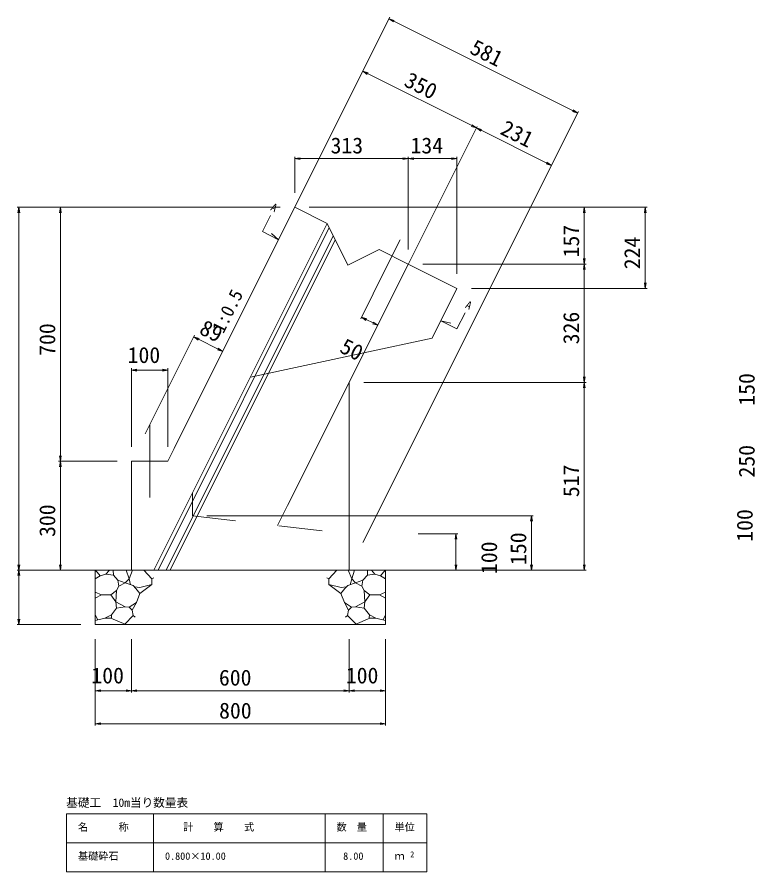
# Model space of a CAD drawing. Units: millimetres on the paper. Extents: x 0 to 841, y 0 to 594.
# Drawn here: x 567 to 668.7, y 223.9 to 341.7 of the extents above; entities that cross this region are included whole.
import ezdxf
from ezdxf.enums import TextEntityAlignment as Align

# ---------------------------------------------------------------- set-up
doc = ezdxf.new("R2010")
doc.units = ezdxf.units.MM
doc.linetypes.add('DASHED_SPACED', pattern=[12, 6, -6])
for name, color, linetype, lineweight in [('D-STR-DIM（寸法）', 7, 'Continuous', 18), ('D-STR-HTXT（旗揚げ）', 4, 'Continuous', 18), ('D-STR-STRn（構造物）', 5, 'Continuous', 18), ('D-STR-TXT（文字）', 7, 'Continuous', 18), ('D-STR（構造物外形線）', 1, 'Continuous', 18)]:
    doc.layers.add(name, color=color, linetype=linetype, lineweight=lineweight)
doc.styles.add('ＭＳ ゴシック', font='')
doc.styles.get('ＭＳ ゴシック').set_extended_font_data('MS Gothic')

msp = doc.modelspace()

# ---------------------------------------------------------------- linework, layer by layer
at = {"layer": 'D-STR-DIM（寸法）'}
for p, q in [((588.65, 282.282), (618.364, 341.709)), ((618.252, 341.486), (618.341, 341.441)), ((618.867, 341.039), (618.252, 341.486)), ((618.252, 341.486), (618.979, 341.262)), ((618.341, 341.441), (644.163, 328.531)), ((606.15, 317.282), (614.749, 334.48)), ((614.637, 334.257), (614.727, 334.212)), ((615.252, 333.81), (614.637, 334.257)), ((614.637, 334.257), (615.364, 334.033)), ((614.727, 334.212), (630.2, 326.475)), ((614.65, 269.282), (644.364, 328.709)), ((644.252, 328.486), (643.525, 328.709)), ((643.637, 328.933), (644.252, 328.486)), ((644.252, 328.486), (644.163, 328.531)), ((604.303, 274.456), (630.402, 326.654)), ((621.803, 309.456), (630.402, 326.654)), ((630.29, 326.431), (629.563, 326.654)), ((629.675, 326.878), (630.29, 326.431)), ((630.29, 326.431), (630.2, 326.475)), ((630.29, 326.431), (630.379, 326.386)), ((630.905, 325.983), (630.29, 326.431)), ((630.29, 326.431), (631.017, 326.207)), ((630.379, 326.386), (640.548, 321.302)), ((605.256, 317.493), (605.256, 322.457)), ((605.256, 322.207), (606.006, 322.332)), ((605.256, 322.207), (605.356, 322.207)), ((606.006, 322.082), (605.256, 322.207)), ((605.356, 322.207), (620.808, 322.207)), ((620.158, 322.332), (620.908, 322.207)), ((620.908, 322.207), (620.158, 322.082)), ((620.908, 322.207), (620.808, 322.207)), ((620.908, 309.667), (620.908, 322.457)), ((620.908, 309.667), (620.908, 322.457)), ((620.908, 322.207), (621.658, 322.332)), ((620.908, 322.207), (621.008, 322.207)), ((621.658, 322.082), (620.908, 322.207)), ((621.008, 322.207), (627.516, 322.207)), ((626.866, 322.332), (627.616, 322.207)), ((627.616, 322.207), (626.866, 322.082)), ((627.616, 322.207), (627.516, 322.207)), ((627.616, 306.313), (627.616, 322.457)), ((640.023, 321.704), (640.637, 321.257)), ((614.65, 269.282), (640.749, 321.48)), ((640.637, 321.257), (639.911, 321.48)), ((640.637, 321.257), (640.548, 321.302)), ((580.756, 315.493), (566.978, 315.493)), ((567.103, 314.743), (567.228, 315.493)), ((567.228, 315.493), (567.228, 315.393)), ((567.228, 315.493), (567.353, 314.743)), ((567.228, 265.593), (567.228, 315.393)), ((603.256, 315.493), (572.697, 315.493)), ((572.822, 314.743), (572.947, 315.493)), ((572.947, 315.493), (572.947, 315.393)), ((572.947, 315.493), (573.072, 314.743)), ((572.947, 315.393), (572.947, 280.593)), ((607.256, 315.493), (653.822, 315.493)), ((607.256, 315.493), (645.411, 315.493)), ((645.036, 314.743), (645.161, 315.493)), ((645.161, 315.493), (645.161, 315.393)), ((645.161, 315.493), (645.286, 314.743)), ((645.161, 315.393), (645.161, 307.767)), ((653.447, 314.743), (653.572, 315.493)), ((653.572, 315.493), (653.572, 315.393)), ((653.572, 315.493), (653.697, 314.743)), ((653.572, 315.393), (653.572, 304.413)), ((617.554, 306.549), (619.79, 311.021)), ((622.908, 307.667), (645.411, 307.667)), ((622.908, 307.667), (645.411, 307.667)), ((645.161, 307.667), (645.036, 308.417)), ((645.036, 306.917), (645.161, 307.667)), ((645.286, 308.417), (645.161, 307.667)), ((645.161, 307.667), (645.161, 307.767)), ((645.161, 307.667), (645.161, 307.567)), ((645.161, 307.667), (645.286, 306.917)), ((645.161, 307.567), (645.161, 291.462)), ((617.778, 306.996), (614.342, 300.125)), ((620.014, 305.878), (616.578, 299.007)), ((629.616, 304.313), (653.822, 304.313)), ((653.572, 304.313), (653.447, 305.063)), ((653.697, 305.063), (653.572, 304.313)), ((653.572, 304.313), (653.572, 304.413)), ((614.454, 300.349), (614.543, 300.304)), ((615.069, 299.901), (614.454, 300.349)), ((614.454, 300.349), (615.181, 300.125)), ((616.6, 299.275), (614.543, 300.304)), ((616.69, 299.231), (615.963, 299.454)), ((616.075, 299.678), (616.69, 299.231)), ((616.69, 299.231), (616.6, 299.275)), ((584.65, 284.282), (591.443, 297.868)), ((591.331, 297.644), (591.421, 297.6)), ((591.946, 297.197), (591.331, 297.644)), ((591.331, 297.644), (592.058, 297.421)), ((591.421, 297.6), (595.242, 295.689)), ((588.65, 282.282), (595.443, 295.868)), ((595.331, 295.644), (594.605, 295.868)), ((594.716, 296.092), (595.331, 295.644)), ((595.331, 295.644), (595.242, 295.689)), ((582.756, 282.493), (582.756, 293.304)), ((582.756, 293.054), (583.506, 293.179)), ((582.756, 293.054), (582.856, 293.054)), ((583.506, 292.929), (582.756, 293.054)), ((587.656, 293.054), (582.856, 293.054)), ((587.006, 293.179), (587.756, 293.054)), ((587.756, 293.054), (587.006, 292.929)), ((587.756, 293.054), (587.656, 293.054)), ((587.756, 282.493), (587.756, 293.304)), ((614.756, 291.362), (645.411, 291.362)), ((614.756, 291.362), (645.411, 291.362)), ((645.161, 291.362), (645.036, 292.112)), ((645.036, 290.612), (645.161, 291.362)), ((645.286, 292.112), (645.161, 291.362)), ((645.161, 291.362), (645.161, 291.462)), ((645.161, 291.362), (645.161, 291.262)), ((645.161, 291.362), (645.286, 290.612)), ((645.161, 291.262), (645.161, 265.593)), ((585.256, 275.493), (585.256, 285.493)), ((580.756, 280.493), (572.697, 280.493)), ((580.756, 280.493), (572.697, 280.493)), ((572.947, 280.493), (572.822, 281.243)), ((572.822, 279.743), (572.947, 280.493)), ((573.072, 281.243), (572.947, 280.493)), ((572.947, 280.493), (572.947, 280.593)), ((572.947, 280.493), (572.947, 280.393)), ((572.947, 280.493), (573.072, 279.743)), ((572.947, 280.393), (572.947, 265.593)), ((593.141, 272.993), (638.129, 272.993)), ((637.754, 272.243), (637.879, 272.993)), ((637.879, 272.993), (637.879, 272.893)), ((637.879, 272.993), (638.004, 272.243)), ((637.879, 272.893), (637.879, 265.593)), ((622.256, 270.493), (627.727, 270.493)), ((627.352, 269.743), (627.477, 270.493)), ((627.477, 270.493), (627.477, 270.393)), ((627.477, 270.493), (627.602, 269.743)), ((627.477, 270.393), (627.477, 265.593)), ((575.789, 265.493), (566.978, 265.493)), ((575.756, 265.493), (566.978, 265.493)), ((567.228, 265.493), (567.103, 266.243)), ((567.103, 264.743), (567.228, 265.493)), ((567.353, 266.243), (567.228, 265.493)), ((567.228, 265.493), (567.228, 265.593)), ((567.228, 265.493), (567.228, 265.393)), ((567.228, 265.493), (567.353, 264.743)), ((567.228, 265.393), (567.228, 258.093)), ((580.756, 265.493), (572.697, 265.493)), ((572.947, 265.493), (572.822, 266.243)), ((573.072, 266.243), (572.947, 265.493)), ((572.947, 265.493), (572.947, 265.593)), ((614.756, 265.493), (645.411, 265.493)), ((622.256, 265.493), (627.727, 265.493)), ((622.256, 265.493), (638.129, 265.493)), ((627.477, 265.493), (627.352, 266.243)), ((627.602, 266.243), (627.477, 265.493)), ((627.477, 265.493), (627.477, 265.593)), ((637.879, 265.493), (637.754, 266.243)), ((638.004, 266.243), (637.879, 265.493)), ((637.879, 265.493), (637.879, 265.593)), ((645.161, 265.493), (645.036, 266.243)), ((645.286, 266.243), (645.161, 265.493)), ((645.161, 265.493), (645.161, 265.593)), ((567.228, 257.993), (567.103, 258.743)), ((567.353, 258.743), (567.228, 257.993)), ((567.228, 257.993), (567.228, 258.093)), ((575.756, 257.993), (566.978, 257.993)), ((577.756, 255.993), (577.756, 244.072)), ((577.756, 255.993), (577.756, 248.617)), ((582.756, 255.993), (582.756, 248.617)), ((612.756, 255.993), (612.756, 248.617)), ((612.756, 255.993), (612.756, 248.617)), ((617.756, 255.993), (617.756, 244.072)), ((617.756, 255.993), (617.756, 248.617)), ((582.756, 253.993), (582.756, 248.617)), ((577.756, 248.867), (578.506, 248.992)), ((577.756, 248.867), (577.856, 248.867)), ((578.506, 248.742), (577.756, 248.867)), ((577.856, 248.867), (582.656, 248.867)), ((582.006, 248.992), (582.756, 248.867)), ((582.756, 248.867), (582.006, 248.742)), ((582.756, 248.867), (582.656, 248.867)), ((582.756, 248.867), (583.506, 248.992)), ((582.756, 248.867), (582.856, 248.867)), ((583.506, 248.742), (582.756, 248.867)), ((582.856, 248.867), (612.656, 248.867)), ((612.006, 248.992), (612.756, 248.867)), ((612.756, 248.867), (612.006, 248.742)), ((612.756, 248.867), (612.656, 248.867)), ((612.756, 248.867), (613.506, 248.992)), ((612.756, 248.867), (612.856, 248.867)), ((613.506, 248.742), (612.756, 248.867)), ((617.656, 248.867), (612.856, 248.867)), ((617.006, 248.992), (617.756, 248.867)), ((617.756, 248.867), (617.006, 248.742)), ((617.756, 248.867), (617.656, 248.867)), ((577.756, 244.322), (578.506, 244.447)), ((577.756, 244.322), (577.856, 244.322)), ((578.506, 244.197), (577.756, 244.322)), ((577.856, 244.322), (617.656, 244.322)), ((617.006, 244.447), (617.756, 244.322)), ((617.756, 244.322), (617.006, 244.197)), ((617.756, 244.322), (617.656, 244.322))]:
    msp.add_line(p, q, dxfattribs=at)
at = {"layer": 'D-STR-DIM（寸法）', "color": 2}
for p, q in [((600.784, 312.139), (601.902, 314.375)), ((603.02, 311.021), (600.784, 312.139)), ((603.02, 311.021), (602.045, 311.881)), ((627.616, 298.723), (628.734, 300.959)), ((627.616, 298.723), (625.38, 299.841)), ((625.38, 299.841), (626.773, 299.509))]:
    msp.add_line(p, q, dxfattribs=at)
at = {"layer": 'D-STR-HTXT（旗揚げ）'}
for p, q in [((573.8, 231.901), (623.44, 231.901)), ((573.8, 223.901), (573.8, 231.901)), ((585.8, 223.901), (585.8, 231.901)), ((609.44, 223.901), (609.44, 231.901)), ((617.44, 223.901), (617.44, 231.901)), ((617.44, 223.901), (617.44, 231.901)), ((623.44, 223.901), (623.44, 231.901)), ((573.8, 227.901), (623.44, 227.901)), ((573.8, 223.901), (623.44, 223.901))]:
    msp.add_line(p, q, dxfattribs=at)
at = {"layer": 'D-STR-STRn（構造物）'}
for p, q in [((577.756, 265.493), (582.756, 265.493)), ((577.756, 265.493), (577.756, 257.993)), ((578.445, 264.711), (577.789, 265.493)), ((579.204, 264.956), (579.701, 265.493)), ((580.251, 264.787), (580.213, 265.493)), ((582.026, 265.493), (582.406, 264.293)), ((582.406, 264.293), (582.874, 265.493)), ((584.463, 265.493), (585.543, 264.29)), ((611.048, 265.493), (609.968, 264.29)), ((613.106, 264.293), (612.638, 265.493)), ((617.756, 265.493), (612.756, 265.493)), ((613.486, 265.493), (613.106, 264.293)), ((615.26, 264.787), (615.299, 265.493)), ((616.308, 264.956), (615.81, 265.493)), ((617.066, 264.711), (617.722, 265.493)), ((617.756, 265.493), (617.756, 257.993)), ((578.445, 264.711), (577.756, 264.305)), ((579.204, 264.956), (578.445, 264.711)), ((580.251, 264.787), (579.204, 264.956)), ((580.883, 264.098), (580.251, 264.787)), ((580.998, 263.295), (580.883, 264.098)), ((581.885, 263.753), (580.883, 264.098)), ((582.406, 264.293), (581.885, 263.753)), ((582.406, 264.293), (582.608, 263.486)), ((585.543, 264.29), (585.826, 264.431)), ((585.543, 264.29), (585.543, 263.524)), ((609.968, 264.29), (609.685, 264.431)), ((609.968, 264.29), (609.968, 263.524)), ((613.106, 264.293), (612.903, 263.486)), ((613.106, 264.293), (613.626, 263.753)), ((613.626, 263.753), (614.629, 264.098)), ((614.514, 263.295), (614.629, 264.098)), ((614.629, 264.098), (615.26, 264.787)), ((615.26, 264.787), (616.308, 264.956)), ((616.308, 264.956), (617.066, 264.711)), ((617.066, 264.711), (617.756, 264.305)), ((580.693, 262.683), (580.998, 263.295)), ((580.998, 263.295), (581.885, 263.753)), ((581.885, 263.753), (582.957, 263.357)), ((582.957, 263.357), (583.353, 262.98)), ((583.155, 263.169), (583.882, 263.098)), ((583.353, 262.98), (583.889, 262.266)), ((583.882, 263.098), (585.543, 263.524)), ((583.889, 262.266), (585.543, 263.524)), ((585.543, 263.524), (585.576, 263.516)), ((609.968, 263.524), (609.936, 263.516)), ((611.629, 263.098), (609.968, 263.524)), ((611.622, 262.266), (609.968, 263.524)), ((612.158, 262.98), (611.622, 262.266)), ((612.357, 263.169), (611.629, 263.098)), ((612.555, 263.357), (612.158, 262.98)), ((613.626, 263.753), (612.555, 263.357)), ((614.514, 263.295), (613.626, 263.753)), ((614.819, 262.683), (614.514, 263.295)), ((578.596, 262.101), (577.756, 262.454)), ((577.756, 261.623), (578.596, 262.101)), ((578.596, 262.101), (579.915, 262.079)), ((579.915, 262.079), (580.693, 262.683)), ((580.601, 261.128), (579.915, 262.079)), ((580.601, 261.128), (580.693, 262.683)), ((583.889, 262.266), (583.418, 261.007)), ((611.622, 262.266), (612.094, 261.007)), ((614.911, 261.128), (614.819, 262.683)), ((615.596, 262.079), (614.819, 262.683)), ((614.911, 261.128), (615.596, 262.079)), ((616.916, 262.101), (615.596, 262.079)), ((616.916, 262.101), (617.756, 262.454)), ((617.756, 261.623), (616.916, 262.101)), ((580.683, 260.251), (580.601, 261.128)), ((580.601, 261.128), (581.888, 260.431)), ((581.888, 260.431), (580.683, 260.251)), ((582.432, 260.39), (581.888, 260.431)), ((583.418, 261.007), (582.432, 260.39)), ((582.432, 260.39), (582.842, 259.969)), ((582.842, 259.969), (583.418, 261.007)), ((612.67, 259.969), (612.094, 261.007)), ((612.094, 261.007), (613.08, 260.39)), ((613.08, 260.39), (612.67, 259.969)), ((613.08, 260.39), (613.623, 260.431)), ((614.911, 261.128), (613.623, 260.431)), ((613.623, 260.431), (614.828, 260.251)), ((614.828, 260.251), (614.911, 261.128)), ((578.091, 258.621), (577.756, 259.32)), ((579.086, 258.863), (579.97, 259.347)), ((579.97, 259.347), (580.683, 260.251)), ((579.97, 259.347), (579.987, 258.896)), ((581.816, 258.052), (582.996, 259.232)), ((582.996, 259.232), (582.842, 259.969)), ((582.996, 259.232), (583.248, 258.996)), ((612.516, 259.232), (612.263, 258.996)), ((612.516, 259.232), (612.67, 259.969)), ((613.696, 258.052), (612.516, 259.232)), ((615.541, 259.347), (614.828, 260.251)), ((615.541, 259.347), (615.524, 258.896)), ((616.425, 258.863), (615.541, 259.347)), ((617.421, 258.621), (617.756, 259.32)), ((579.086, 258.863), (577.756, 258.54)), ((579.901, 258.893), (579.086, 258.863)), ((581.951, 257.993), (579.901, 258.893)), ((613.561, 257.993), (615.611, 258.893)), ((615.611, 258.893), (616.425, 258.863)), ((616.425, 258.863), (617.756, 258.54)), ((577.756, 257.993), (617.756, 257.993))]:
    msp.add_line(p, q, dxfattribs=at)
at = {"layer": 'D-STR（構造物外形線）'}
for p, q in [((587.756, 280.493), (605.256, 315.493)), ((605.256, 315.493), (609.728, 313.257)), ((585.846, 265.493), (609.728, 313.257)), ((585.846, 265.493), (609.728, 313.257)), ((586.405, 265.493), (610.007, 312.698)), ((609.728, 313.257), (612.59, 307.533)), ((587.523, 265.493), (610.566, 311.58)), ((588.082, 265.493), (610.846, 311.021)), ((612.59, 307.533), (616.883, 309.68)), ((616.883, 309.68), (620.908, 307.667)), ((620.256, 306.362), (620.908, 307.667)), ((620.908, 307.667), (627.616, 304.313)), ((602.892, 271.634), (620.256, 306.362)), ((624.182, 297.444), (627.616, 304.313)), ((614.79, 295.431), (624.182, 297.444)), ((614.79, 295.431), (599.138, 292.077)), ((612.756, 265.493), (612.756, 291.362)), ((587.756, 280.493), (582.756, 280.493)), ((582.756, 265.493), (582.756, 280.493)), ((582.756, 265.493), (612.756, 265.493))]:
    msp.add_line(p, q, dxfattribs=at)
at = {"layer": 'D-STR（構造物外形線）', "linetype": 'DASHED_SPACED'}
for q in [(591.141, 276.084), (612.756, 270.493)]:
    msp.add_line((591.141, 272.993), q, dxfattribs=at)

# ---------------------------------------------------------------- texts
at = {"layer": 'D-STR-DIM（寸法）', "style": 'ＭＳ ゴシック'}
for p in [(601.68, 314.845), (628.511, 301.389)]:
    msp.add_text('A', height=1.1, rotation=333.5, dxfattribs=at).set_placement(p, align=Align.BOTTOM_LEFT)
at = {"layer": 'D-STR-TXT（文字）', "style": 'ＭＳ ゴシック'}
for s, height, rotation, p in [('581', 2.199, 333.435, (628.925, 336.205)), ('350', 2.199, 333.435, (619.864, 331.699)), ('231', 2.199, 333.435, (633.13, 325.067)), ('157', 2.199, 90, (645.111, 308.596)), ('224', 2.199, 90, (653.522, 306.957)), ('1:0.5', 1.833, 63.435, (595.9, 297.752)), ('326', 2.199, 90, (645.111, 296.614)), ('700', 2.199, 90, (572.897, 295.024)), ('89', 2.199, 333.435, (591.637, 297.547)), ('50', 2.199, 333.435, (610.993, 295.007)), ('150', 2.199, 90, (669.308, 288.155)), ('250', 2.199, 90, (669.308, 278.254)), ('517', 2.199, 90, (645.111, 275.55)), ('300', 2.199, 90, (572.897, 270.062)), ('100', 2.199, 90, (669.033, 269.405)), ('150', 2.199, 90, (637.829, 266.205)), ('100', 2.199, 90, (633.802, 264.955))]:
    msp.add_text(s, height=height, rotation=rotation, dxfattribs=at).set_placement(p, align=Align.BOTTOM_LEFT)
for s, height, p in [('313', 2.199, (610.189, 322.257)), ('134', 2.199, (621.217, 322.257)), ('100', 2.199, (582.218, 293.379)), ('100', 2.199, (577.218, 249.216)), ('600', 2.199, (594.801, 248.917)), ('100', 2.199, (612.295, 249.216)), ('800', 2.199, (594.824, 244.372)), ('基礎工\u300010m当り数量表', 1.173, (573.756, 232.511)), ('名\u3000\u3000\u3000称', 1.026, (575.369, 229.262)), ('計\u3000\u3000算\u3000\u3000式', 1.026, (589.866, 229.262)), ('数\u3000量', 1.026, (611.009, 229.262)), ('単位', 1.026, (619.009, 229.262)), ('基礎砕石', 1.026, (575.369, 225.262)), ('0.800×10.00', 1.026, (587.369, 225.262)), ('8.00', 1.026, (611.929, 225.262)), ('ｍ', 1.026, (619.009, 225.262)), ('2', 0.821, (621.169, 225.664))]:
    msp.add_text(s, height=height, dxfattribs=at).set_placement(p, align=Align.BOTTOM_LEFT)

doc.saveas('drawing.dxf')
